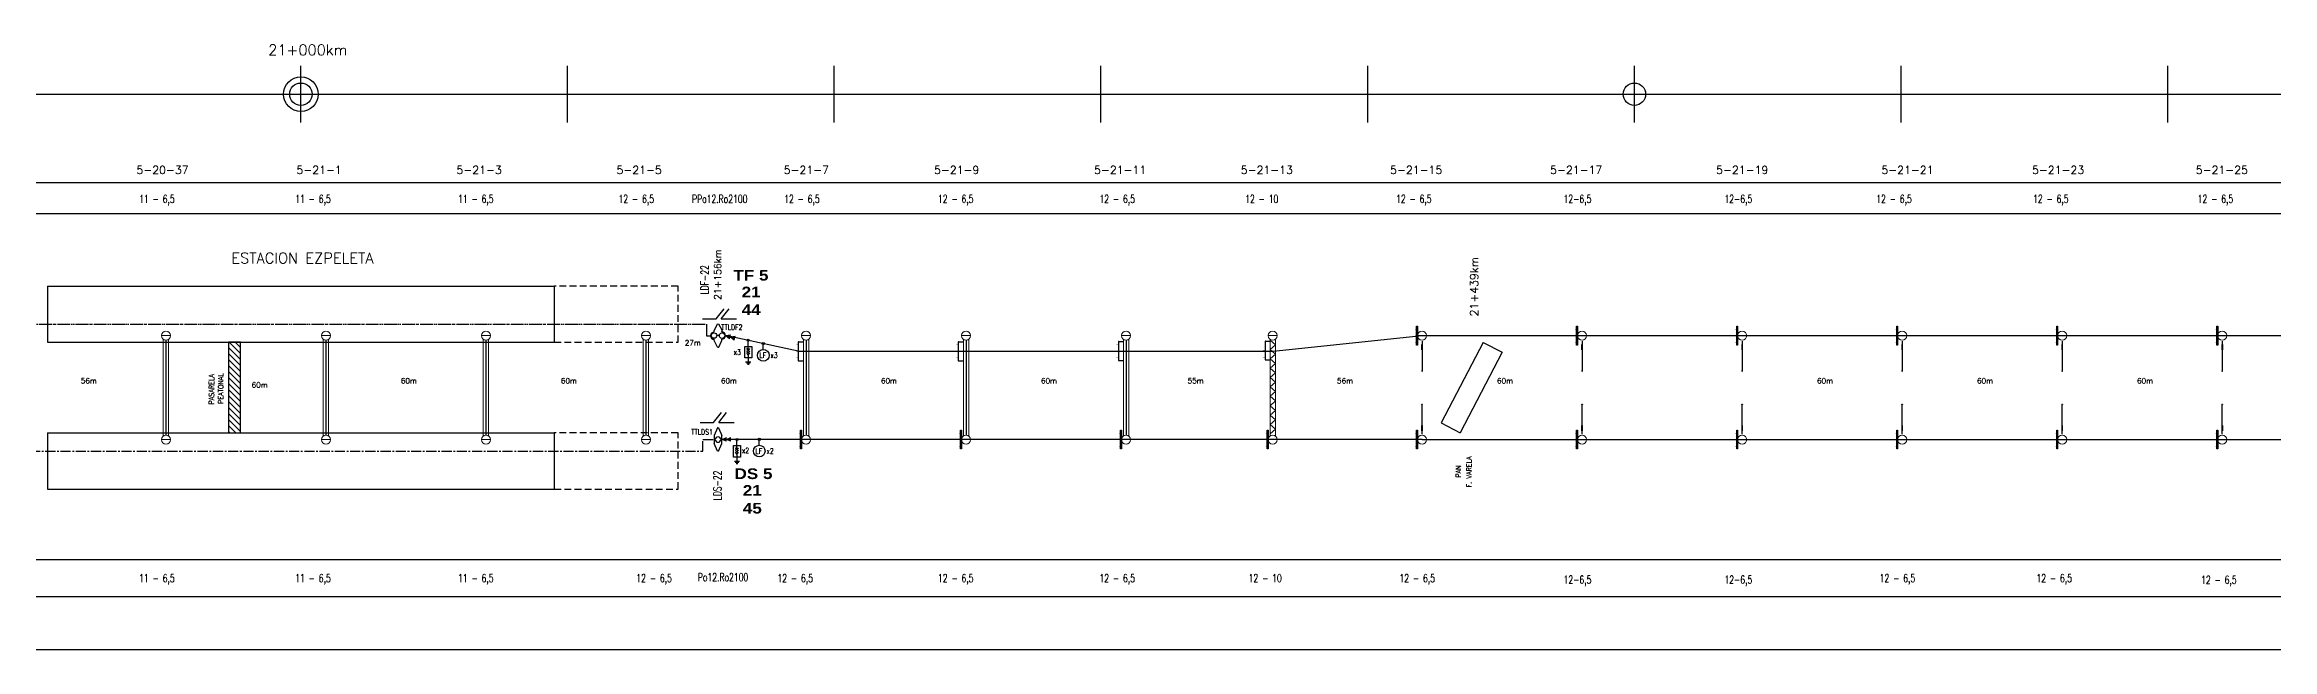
# Model space of a CAD drawing. Header units: millimetres. Extents: x 56 to 21898, y 218 to 1565.
# Drawn here: x 16972 to 17807, y 229 to 456 of the extents above; entities that cross this region are included whole.
import ezdxf
from ezdxf.enums import TextEntityAlignment as Align

# ---------------------------------------------------------------- set-up
doc = ezdxf.new("R2010")
doc.units = ezdxf.units.MM
for name, pattern in [('ACAD_ISO05W100', [33, 24, -3, 0, -3, 0, -3]), ('CENTER2', [28.575, 19.05, -3.175, 3.175, -3.175]), ('DASHED', [19.05, 12.7, -6.35])]:
    doc.linetypes.add(name, pattern=pattern)
for name, color, linetype in [('Brazos', 9, 'Continuous'), ('Cable subt 1x300', 5, 'Continuous'), ('cable subt MT 2x1x35mm2', 1, 'Continuous'), ('Cruceta Fe', 42, 'Continuous'), ('Descargadores', 30, 'Continuous'), ('ESQUEMA', 7, 'Continuous'), ('LDF', 5, 'Continuous'), ('LDS', 1, 'Continuous'), ('longitud vano', 7, 'Continuous'), ('Nº de poste', 6, 'Continuous'), ('POSTES', 8, 'Continuous'), ('progresivas', 4, 'Continuous'), ('Pórticos', 9, 'Continuous'), ('Seccionamiento', 20, 'Continuous'), ('TEXTOS', 3, 'Continuous')]:
    doc.layers.add(name, color=color, linetype=linetype)
doc.styles.add('ROMANS', font='romans.shx', dxfattribs={"width": 0.7})
doc.styles.add('STYLE1', font='romans.shx')
doc.styles.add('TEXTO_SELLO', font='')
doc.styles.get('TEXTO_SELLO').set_extended_font_data('Arial Black', bold=True)

# ---------------------------------------------------------------- blocks, each defined once
blk = doc.blocks.new('Poste Hormigón')
at = {"layer": 'POSTES', "lineweight": 18}
blk.add_line((1.7, 0), (-1.7, 0), dxfattribs=at)
blk.add_circle((0, 0), 1.7, dxfattribs=at)
blk = doc.blocks.new('Brazo')
at = {"layer": 'Brazos'}
for p, q in [((0, 0.2), (0, -10.98)), ((-0.3, -1.23), (0.3, -1.23)), ((-0.3, -1.43), (0.3, -1.43)), ((-0.3, -1.64), (0.3, -1.64)), ((-0.3, -1.84), (0.3, -1.84)), ((-0.3, -2.04), (0.3, -2.04)), ((-0.3, -2.25), (0.3, -2.25)), ((-0.3, -2.45), (0.3, -2.45)), ((-0.3, -2.66), (0.3, -2.66)), ((-0.3, -2.86), (0.3, -2.86))]:
    blk.add_line(p, q, dxfattribs=at)
for start, end in [(37.01986, 217.01986), (217.01986, 37.01986)]:
    blk.add_arc((0, -10.98), 0.102, start, end, dxfattribs=at)
blk = doc.blocks.new('Cruceta Fe')
at = {"layer": 'Cruceta Fe', "const_width": 0.1}
for points in [[(-0.92, 2.45), (0, 2.45)], [(-0.92, 0), (0, 0)], [(-0.92, -2.45), (0, -2.45)]]:
    blk.add_lwpolyline(points, dxfattribs=at)
at = {"layer": 'Cruceta Fe'}
blk.add_lwpolyline([(-0.35, 3.52), (0, 3.52), (0, -3.52), (-0.35, -3.52)], close=True, dxfattribs=at)
blk = doc.blocks.new('Cruceta Fe 1')
at = {"layer": 'Cruceta Fe', "const_width": 0.1}
for points in [[(-0.92, 2.45), (0, 2.45)], [(-0.92, -2.45), (0, -2.45)]]:
    blk.add_lwpolyline(points, dxfattribs=at)
at = {"layer": 'Cruceta Fe'}
blk.add_lwpolyline([(-0.35, 3.52), (0, 3.52), (0, -3.52), (-0.35, -3.52)], close=True, dxfattribs=at)
blk = doc.blocks.new('Viga V')
at = {"layer": 'Pórticos', "lineweight": 20}
for p, q in [((-1, -1.37), (-1, -37.58)), ((-1, -1.73), (-1, -37.58)), ((1, -1.37), (1, -37.58)), ((1, -1.37), (1, -37.58))]:
    blk.add_line(p, q, dxfattribs=at)
at = {"layer": 'Pórticos'}
blk.add_line((0, -1.7), (0, -37.25), dxfattribs=at)
blk = doc.blocks.new('Sobreportico LDF')
at = {"layer": 'Cruceta Fe'}
for p, q in [((-1.77, 0), (0, 0)), ((-1.77, -7.03), (0, -7.03))]:
    blk.add_line(p, q, dxfattribs=at)
at = {"layer": 'Cruceta Fe', "const_width": 0.1}
for points in [[(-2.68, -1.06), (-1.77, -1.06)], [(-2.68, -3.52), (-1.77, -3.52)], [(-2.68, -5.97), (-1.77, -5.97)]]:
    blk.add_lwpolyline(points, dxfattribs=at)
at = {"layer": 'Cruceta Fe'}
blk.add_lwpolyline([(-1.77, 0), (-1.9, 0), (-1.9, -7.03), (-1.77, -7.03)], close=True, dxfattribs=at)
blk = doc.blocks.new('Viga canasto')
at = {"layer": 'Pórticos', "lineweight": 20}
for p, q in [((-1, -1.37), (-1, -37.58)), ((-1, -1.73), (-1, -37.58)), ((-1, -1.73), (1, -3.48)), ((-1, -5.23), (1, -3.48)), ((-1, -5.23), (1, -6.99)), ((-1, -8.74), (1, -6.99)), ((1, -1.37), (1, -37.58)), ((1, -1.37), (1, -37.58)), ((-1, -8.74), (1, -10.49)), ((-1, -12.24), (1, -10.49)), ((-1, -12.24), (1, -13.99)), ((-1, -15.74), (1, -13.99)), ((-1, -15.74), (1, -17.49)), ((-1, -19.25), (1, -17.49)), ((-1, -19.25), (1, -21)), ((-1, -22.75), (1, -21)), ((-1, -22.75), (1, -24.5)), ((-1, -26.25), (1, -24.5)), ((-1, -26.25), (1, -28)), ((-1, -29.75), (1, -28)), ((-1, -29.75), (1, -31.51)), ((-1, -33.26), (1, -31.51)), ((-1, -33.26), (1, -35.01)), ((-1, -36.76), (1, -35.01))]:
    blk.add_line(p, q, dxfattribs=at)
blk = doc.blocks.new('Retención LDF')
at = {"layer": 'POSTES'}
for p, q in [((-0.17, 0.28), (-0.15, 0.36)), ((0.15, 0.7), (-0.15, 0.36)), ((0.08, -0.02), (-0.08, 0.02)), ((0.15, 0.7), (0.23, 0.68)), ((0.23, 0.68), (0.32, 0.23)), ((0.29, 0.15), (0.32, 0.23)), ((-0.32, -0.23), (-0.29, -0.15)), ((-0.23, -0.68), (-0.32, -0.23)), ((-0.23, -0.68), (-0.15, -0.7)), ((-0.15, -0.7), (0.15, -0.36)), ((0.15, -0.36), (0.17, -0.28))]:
    blk.add_line(p, q, dxfattribs=at)
for centre in [(-0.24, 0.07), (0.24, -0.07)]:
    blk.add_circle(centre, 0.168, dxfattribs=at)
for centre, start, end in [((-0.23, 0.06), 74.5054, 254.5054), ((0.23, -0.06), 254.5054, 74.5054)]:
    blk.add_arc(centre, 0.223, start, end, dxfattribs=at)
blk = doc.blocks.new('Seccionador')
at = {"layer": 'Seccionamiento'}
for p, q in [((-5.05, 0), (0, 0)), ((0, 0), (2.99, 3.7)), ((1.89, 0), (4.88, 3.7)), ((1.89, 0), (7.65, 0))]:
    blk.add_line(p, q, dxfattribs=at)
blk = doc.blocks.new('Retención LDS')
at = {"layer": 'POSTES'}
for p, q in [((-0.24, 4.36), (-1.47, 1.47)), ((-1.47, -1.47), (-1.47, 1.47)), ((-0.24, 4.36), (0.25, 4.36)), ((0.25, 4.36), (1.48, 1.47)), ((1.48, 1.47), (1.48, -1.47)), ((-0.24, -4.38), (-1.47, -1.47)), ((-0.24, -4.38), (0.25, -4.38)), ((0.25, -4.38), (1.48, -1.47))]:
    blk.add_line(p, q, dxfattribs=at)
blk.add_circle((0, 0), 1.02, dxfattribs=at)
blk = doc.blocks.new('Retención aisladores LDS')
at = {"layer": 'LDS', "lineweight": 18}
for points in [[(13964.95, 283.62), (13966.54, 282.91), (13964.93, 282.25)], [(13966.55, 283.59), (13968.13, 282.88), (13966.53, 282.22)]]:
    blk.add_hatch(color=256, dxfattribs=at).paths.add_polyline_path(points)
for p, q in [((13964.93, 282.25), (13964.95, 283.62)), ((13964.93, 282.25), (13966.54, 282.91)), ((13964.95, 283.62), (13966.54, 282.91)), ((13966.53, 282.22), (13966.55, 283.59)), ((13966.53, 282.22), (13968.13, 282.88)), ((13966.55, 283.59), (13968.13, 282.88))]:
    blk.add_line(p, q, dxfattribs=at)
blk = doc.blocks.new('Retencion LDF')
at = {"layer": 'LDF', "lineweight": 18}
for points in [[(0.27, -0.02), (0, 0), (0.17, -0.21)], [(0.49, -0.14), (0.22, -0.12), (0.39, -0.33)]]:
    blk.add_hatch(color=256, dxfattribs=at).paths.add_polyline_path(points)
for p, q in [((0.27, -0.02), (0, 0)), ((0.17, -0.21), (0, 0)), ((0.17, -0.21), (0.27, -0.02)), ((0.49, -0.14), (0.22, -0.12)), ((0.39, -0.33), (0.22, -0.12)), ((0.39, -0.33), (0.49, -0.14))]:
    blk.add_line(p, q, dxfattribs=at)
blk = doc.blocks.new('Descargador')
at = {"color": 30}
for p, q in [((0, -3.83), (0, 0)), ((0, -3.98), (-0.53, -3.07)), ((0, -4.81), (-0.53, -3.9)), ((0, -5.63), (-0.53, -4.72)), ((0, -3.98), (0.53, -3.07)), ((0, -4.81), (0.53, -3.9)), ((0, -5.63), (0.53, -4.72))]:
    blk.add_line(p, q, dxfattribs=at)
at = {"layer": 'Descargadores', "color": 30}
for p, q in [((-0.99, -8.06), (0.99, -8.06)), ((0, -5.63), (0, -8.06)), ((-0.67, -8.48), (0.67, -8.48)), ((-0.35, -8.92), (0.35, -8.92))]:
    blk.add_line(p, q, dxfattribs=at)
blk.add_lwpolyline([(-1.31, -2.27), (1.31, -2.27), (1.31, -6.57), (-1.31, -6.57)], close=True, dxfattribs=at)
blk.add_circle((0, 0), 0.381, dxfattribs=at)
blk = doc.blocks.new('Localizador falla')
at = {"color": 30}
blk.add_line((0, -2.21), (0, 0), dxfattribs=at)
at = {"layer": 'Descargadores', "color": 30}
for centre, radius in [((0, 0), 0.381), ((0, -4.39), 2.18)]:
    blk.add_circle(centre, radius, dxfattribs=at)
at = {"layer": 'ESQUEMA', "color": 7, "style": 'ROMANS', "width": 0.9}
blk.add_text('LF', height=2, dxfattribs=at).set_placement((-1.5, -5.38))

msp = doc.modelspace()

# ---------------------------------------------------------------- hatches: boundary and pattern name
h = msp.add_hatch()
h.set_pattern_fill('ANSI31', color=8, scale=0.5, angle=90, style=0)
h.set_pattern_definition([(135, (-162.5055, -722.5569), (-1.12253202, -1.12253202), [])])
h.paths.add_polyline_path([(17045.5006, 310.0418), (17045.5006, 344.0418), (17041.0006, 344.0418), (17041.0006, 310.0418)])

# ---------------------------------------------------------------- linework, layer by layer
for p, q in [((17068.1506, 426.3383), (17068.1506, 447.6025)), ((17168.1506, 426.3383), (17168.1506, 447.6025)), ((17268.1506, 426.3383), (17268.1506, 447.6025)), ((17368.1506, 426.3383), (17368.1506, 447.6025)), ((17468.1506, 426.3383), (17468.1506, 447.6025)), ((17568.1506, 426.3383), (17568.1506, 447.6025)), ((17668.1506, 426.3383), (17668.1506, 447.6025)), ((17768.1506, 426.3383), (17768.1506, 447.6025)), ((68.1506, 436.9704), (21897.5602, 436.9704)), ((68.1506, 403.8502), (21897.5602, 403.8502)), ((68.1506, 392.2176), (21897.5602, 392.2176)), ((16973.1506, 365.0418), (17163.1506, 365.0418)), ((16973.1506, 365.0418), (16973.1506, 344.0418)), ((17163.1506, 365.0418), (17163.1506, 344.0418)), ((16973.1506, 344.0418), (17163.1506, 344.0418)), ((17488.5506, 346.5185), (17488.5506, 346.5185)), ((17488.5506, 346.5185), (17488.5506, 346.5185)), ((17511.4523, 343.9679), (17495.7528, 313.8096)), ((17511.4523, 343.9679), (17518.5484, 340.274)), ((17548.5506, 346.5185), (17548.5506, 346.5185)), ((17548.5506, 346.5185), (17548.5506, 346.5185)), ((17608.5506, 346.5185), (17608.5506, 346.5185)), ((17608.5506, 346.5185), (17608.5506, 346.5185)), ((17668.5506, 346.5185), (17668.5506, 346.5185)), ((17668.5506, 346.5185), (17668.5506, 346.5185)), ((17728.5506, 346.5185), (17728.5506, 346.5185)), ((17728.5506, 346.5185), (17728.5506, 346.5185)), ((17788.5506, 346.5185), (17788.5506, 346.5185)), ((17788.5506, 346.5185), (17788.5506, 346.5185)), ((17518.5484, 340.274), (17502.8489, 310.1156)), ((16973.1506, 310.0418), (17163.1506, 310.0418)), ((16973.1506, 310.0418), (16973.1506, 289.0418)), ((17163.1506, 310.0418), (17163.1506, 289.0418)), ((17495.7528, 313.8096), (17502.8489, 310.1156)), ((16973.1506, 289.0418), (17163.1506, 289.0418)), ((68.1506, 262.6383), (21897.5602, 262.6383)), ((68.1506, 248.8066), (21897.5602, 248.8066)), ((16907.9406, 228.9395), (21897.5602, 228.9395))]:
    msp.add_line(p, q)
at = {"linetype": 'DASHED', "ltscale": 0.2}
for points in [[(17163.1506, 344.0418), (17209.5506, 344.0418), (17209.5506, 365.0418), (17163.1506, 365.0418)], [(17163.1506, 289.0418), (17209.5506, 289.0418), (17209.5506, 310.0418), (17163.1506, 310.0418)]]:
    msp.add_lwpolyline(points, close=True, dxfattribs=at)
msp.add_lwpolyline([(17045.5006, 310.0418), (17045.5006, 344.0418), (17041.0006, 344.0418), (17041.0006, 310.0418)], close=True)
for centre, radius in [((17068.1506, 436.9704), 6.4757), ((17068.1506, 436.9704), 4.1956), ((17568.1506, 436.9704), 4.1956)]:
    msp.add_circle(centre, radius)
at = {"layer": 'Cable subt 1x300', "linetype": 'ACAD_ISO05W100', "ltscale": 0.2}
msp.add_lwpolyline([(16954.3822, 346.5185), (16956.4801, 346.5185), (16956.4801, 350.853), (17220.276, 350.853), (17220.276, 346.4169), (17221.7459, 346.4697)], dxfattribs=at)
at = {"layer": 'cable subt MT 2x1x35mm2', "linetype": 'CENTER2', "ltscale": 0.2}
msp.add_lwpolyline([(16953.0532, 307.5596), (16955.1511, 307.5596), (16955.1511, 303.2251), (17218.9, 303.1818), (17218.9, 307.6179), (17223.0695, 307.565)], dxfattribs=at)
at = {"layer": 'LDF'}
for p, q in [((17254.6506, 340.7258), (17227.3822, 346.5185)), ((17432.7219, 340.7258), (17488.5506, 346.5185)), ((17488.5506, 346.5185), (19630.8007, 346.5185)), ((17254.6506, 340.7258), (17317.5506, 340.7258)), ((17317.5506, 340.7258), (17432.7219, 340.7258))]:
    msp.add_line(p, q, dxfattribs=at)
at = {"layer": 'LDS'}
for q in [(17225.9959, 307.5798), (19521.8506, 307.565)]:
    msp.add_line((17488.5506, 307.565), q, dxfattribs=at)

# ---------------------------------------------------------------- block references
at = {"layer": 'Brazos'}
for p in [(17488.5504, 344.2785), (17548.5504, 344.2785), (17608.5504, 344.2785), (17668.5504, 344.2785), (17728.5504, 344.2785), (17788.5504, 344.2785)]:
    msp.add_blockref('Brazo', p, dxfattribs=at)
at = {"layer": 'Brazos', "xscale": -1, "rotation": 180}
for p in [(17488.5504, 309.805), (17548.5504, 309.805), (17608.5504, 309.805), (17668.5504, 309.805), (17728.5504, 309.805), (17788.5504, 309.805)]:
    msp.add_blockref('Brazo', p, dxfattribs=at)
at = {"layer": 'Cruceta Fe'}
for name, p in [('Sobreportico LDF', (17256.5506, 344.128)), ('Sobreportico LDF', (17316.5506, 344.128)), ('Sobreportico LDF', (17376.6285, 344.254)), ('Sobreportico LDF', (17431.5506, 344.4456)), ('Cruceta Fe', (17486.8506, 346.5185)), ('Cruceta Fe', (17546.8506, 346.5185)), ('Cruceta Fe', (17606.8506, 346.5185)), ('Cruceta Fe', (17666.8506, 346.5185)), ('Cruceta Fe', (17726.8506, 346.5185)), ('Cruceta Fe', (17786.8506, 346.5185)), ('Cruceta Fe 1', (17255.8506, 307.565)), ('Cruceta Fe 1', (17315.8506, 307.565)), ('Cruceta Fe 1', (17375.8506, 307.565)), ('Cruceta Fe 1', (17430.8506, 307.565)), ('Cruceta Fe 1', (17486.8506, 307.565)), ('Cruceta Fe 1', (17546.8506, 307.565)), ('Cruceta Fe 1', (17606.8506, 307.565)), ('Cruceta Fe 1', (17666.8506, 307.565)), ('Cruceta Fe 1', (17726.8506, 307.565)), ('Cruceta Fe 1', (17786.8506, 307.565))]:
    msp.add_blockref(name, p, dxfattribs=at)
at = {"layer": 'Descargadores', "color": 30}
for name, p in [('Descargador', (17235.8974, 344.7689)), ('Localizador falla', (17241.5455, 343.5165)), ('Descargador', (17231.6656, 307.565)), ('Localizador falla', (17240.0294, 307.6526))]:
    msp.add_blockref(name, p, dxfattribs=at)
at = {"layer": 'LDF', "lineweight": 25, "xscale": 7.149999999999701, "yscale": 7.149999999999701, "zscale": 7.149999999999701, "rotation": 13.24719071872643}
msp.add_blockref('Retencion LDF', (17227.3822, 346.5185), dxfattribs=at)
at = {"layer": 'LDS', "xscale": -1}
for name, p in [('Retención LDS', (17224.5506, 307.565)), ('Retención aisladores LDS', (31194.1259, 24.6987))]:
    msp.add_blockref(name, p, dxfattribs=at)
at = {"layer": 'POSTES', "lineweight": 35, "xscale": 6.077499999999612, "yscale": 6.077499999999612, "zscale": 6.077499999999612, "rotation": 15.49462485252056}
msp.add_blockref('Retención LDF', (17224.5506, 346.5185), dxfattribs=at)
at = {"layer": 'POSTES'}
for p in [(17017.5506, 346.5185), (17077.5506, 346.5185), (17137.5506, 346.5185), (17197.5506, 346.5185), (17257.5506, 346.5185), (17317.5506, 346.5185), (17377.5506, 346.5185), (17432.5506, 346.5185), (17488.5506, 346.5185), (17548.5506, 346.5185), (17608.5506, 346.5185), (17668.5506, 346.5185), (17728.5506, 346.5185), (17788.5506, 346.5185)]:
    msp.add_blockref('Poste Hormigón', p, dxfattribs=at)
at = {"layer": 'POSTES', "xscale": -1, "rotation": 180}
for p in [(17017.5506, 307.565), (17077.5506, 307.565), (17137.5506, 307.565), (17197.5506, 307.565), (17257.5506, 307.565), (17317.5506, 307.565), (17377.5506, 307.565), (17432.5506, 307.565), (17488.5506, 307.565), (17548.5506, 307.565), (17608.5506, 307.565), (17668.5506, 307.565), (17728.5506, 307.565), (17788.5506, 307.565)]:
    msp.add_blockref('Poste Hormigón', p, dxfattribs=at)
at = {"layer": 'Pórticos'}
for name, p in [('Viga V', (17017.5506, 346.5185)), ('Viga V', (17077.5506, 346.5185)), ('Viga V', (17137.5506, 346.5185)), ('Viga V', (17197.5506, 346.5185)), ('Viga V', (17257.5506, 346.5185)), ('Viga V', (17317.5506, 346.5185)), ('Viga V', (17377.5506, 346.5185)), ('Viga canasto', (17432.5506, 346.5185))]:
    msp.add_blockref(name, p, dxfattribs=at)
at = {"layer": 'Seccionamiento'}
for p in [(17223.8242, 352.8347), (17222.9157, 314.0192)]:
    msp.add_blockref('Seccionador', p, dxfattribs=at)

# ---------------------------------------------------------------- texts
at = {"linetype": 'Continuous', "style": 'TEXTO_SELLO'}
for s, p in [('TF 5', (17230.3163, 367.1231)), ('21', (17233.4099, 360.8701)), ('44', (17233.425, 354.1943)), ('DS 5', (17230.7478, 292.7718)), ('21', (17233.8414, 286.5187)), ('45', (17233.8564, 279.8429))]:
    msp.add_text(s, height=4, dxfattribs=at).set_placement(p)
at = {"layer": 'ESQUEMA', "color": 7, "style": 'ROMANS', "width": 0.7}
for s, p in [('TTLDF2', (17229.7674, 349.633)), ('x3', (17231.7611, 340.3119)), ('x3', (17245.5778, 339.1381)), ('TTLDS1', (17218.6083, 310.4227)), ('x2', (17234.8963, 303.4818)), ('x2', (17244.0616, 303.2742))]:
    msp.add_text(s, height=2, dxfattribs=at).set_placement(p, align=Align.MIDDLE)
at = {"layer": 'longitud vano', "linetype": 'Continuous', "style": 'STYLE1'}
for s, p in [('27m', (17212.0932, 342.8124)), ('56m', (16985.6254, 328.6021)), ('60m', (17049.6885, 327.0347)), ('60m', (17105.6254, 328.6021)), ('60m', (17165.6254, 328.6021)), ('60m', (17225.6254, 328.6021)), ('60m', (17285.6254, 328.6021)), ('60m', (17345.6254, 328.6021)), ('55m', (17400.6254, 328.6021)), ('56m', (17456.6254, 328.6021)), ('60m', (17516.6254, 328.6021)), ('60m', (17636.6254, 328.6021)), ('60m', (17696.6254, 328.6021)), ('60m', (17756.6254, 328.6021))]:
    msp.add_text(s, height=2, dxfattribs=at).set_placement(p)
at = {"layer": 'Nº de poste', "linetype": 'Continuous', "style": 'STYLE1'}
for s, p in [('5-20-37', (17006.4969, 407.0813)), ('5-21-1', (17066.4969, 407.0813)), ('5-21-3', (17126.4969, 407.0813)), ('5-21-5', (17186.4969, 407.0813)), ('5-21-7', (17249.1908, 407.0813)), ('5-21-9', (17305.5681, 407.0813)), ('5-21-11', (17365.5681, 407.0813)), ('5-21-13', (17420.5681, 407.0813)), ('5-21-15', (17476.5681, 407.0813)), ('5-21-17', (17536.5681, 407.0813)), ('5-21-19', (17598.8097, 407.0813)), ('5-21-21', (17660.7471, 407.0813)), ('5-21-23', (17717.255, 407.0813)), ('5-21-25', (17778.6519, 407.0813))]:
    msp.add_text(s, height=3, dxfattribs=at).set_placement(p)
at = {"layer": 'progresivas', "linetype": 'Continuous', "style": 'STYLE1'}
msp.add_text('21+000km', height=4, dxfattribs=at).set_placement((17055.8989, 451.5643))
for s, height, p in [('21+156km', 2.55, (17225.6879, 359.8707)), ('21+439km', 3, (17509.5743, 353.7074))]:
    msp.add_text(s, height=height, rotation=90, dxfattribs=at).set_placement(p)
at = {"layer": 'TEXTOS', "linetype": 'Continuous', "style": 'STYLE1', "width": 0.7}
for s, p in [('11 - 6,5', (17007.5028, 396.2406)), ('11 - 6,5', (17066.0371, 396.2406)), ('11 - 6,5', (17127.0787, 396.2406)), ('12 - 6,5', (17187.2616, 396.2406)), ('PPo12.Ro2100', (17214.8078, 396.2371)), ('12 - 6,5', (17249.3584, 396.2406)), ('12 - 6,5', (17307.0196, 396.2406)), ('12 - 6,5', (17367.5723, 396.2406)), ('12 - 10', (17422.2208, 396.2406)), ('12 - 6,5', (17478.7815, 396.2406)), ('12-6,5', (17541.5863, 396.2406)), ('12-6,5', (17601.9106, 396.2406)), ('12 - 6,5', (17658.8418, 396.2406)), ('12 - 6,5', (17717.6233, 396.2406)), ('12 - 6,5', (17779.3515, 396.2406)), ('11 - 6,5', (17007.5028, 254.1427)), ('11 - 6,5', (17066.0371, 254.1427)), ('11 - 6,5', (17127.0787, 254.1427)), ('12 - 6,5', (17193.9266, 254.1427)), ('Po12.Ro2100', (17216.9975, 254.5033)), ('12 - 6,5', (17246.8367, 254.1427)), ('12 - 6,5', (17307.0196, 254.1427)), ('12 - 6,5', (17367.5723, 254.1427)), ('12 - 10', (17423.505, 254.1427)), ('12 - 6,5', (17480.0658, 254.1427)), ('12-6,5', (17541.5863, 253.5817)), ('12-6,5', (17601.9106, 253.5817)), ('12 - 6,5', (17660.1261, 254.1427)), ('12 - 6,5', (17718.9075, 254.1427)), ('12 - 6,5', (17780.6357, 253.5073))]:
    msp.add_text(s, height=3, dxfattribs=at).set_placement(p)
at = {"layer": 'TEXTOS', "linetype": 'Continuous', "style": 'STYLE1'}
msp.add_text('ESTACION EZPELETA', height=4, dxfattribs=at).set_placement((17042.0972, 373.5694))
at = {"layer": 'TEXTOS', "color": 6, "linetype": 'Continuous', "style": 'STYLE1', "width": 0.7}
for s, p in [('LDF-22', (17221.036, 361.938)), ('LDS-22', (17225.8058, 284.7834))]:
    msp.add_text(s, height=3, rotation=90, dxfattribs=at).set_placement(p)
at = {"layer": 'TEXTOS', "linetype": 'Continuous', "style": 'STYLE1', "width": 0.9}
for s, p in [('PASARELA', (17035.5831, 320.6919)), ('PEATONAL', (17039.0657, 320.9587)), ('F. VARELA', (17507.0865, 289.6229)), ('PAN', (17503.0909, 293.2974))]:
    msp.add_text(s, height=1.944, rotation=90, dxfattribs=at).set_placement(p)

doc.saveas('drawing.dxf')
